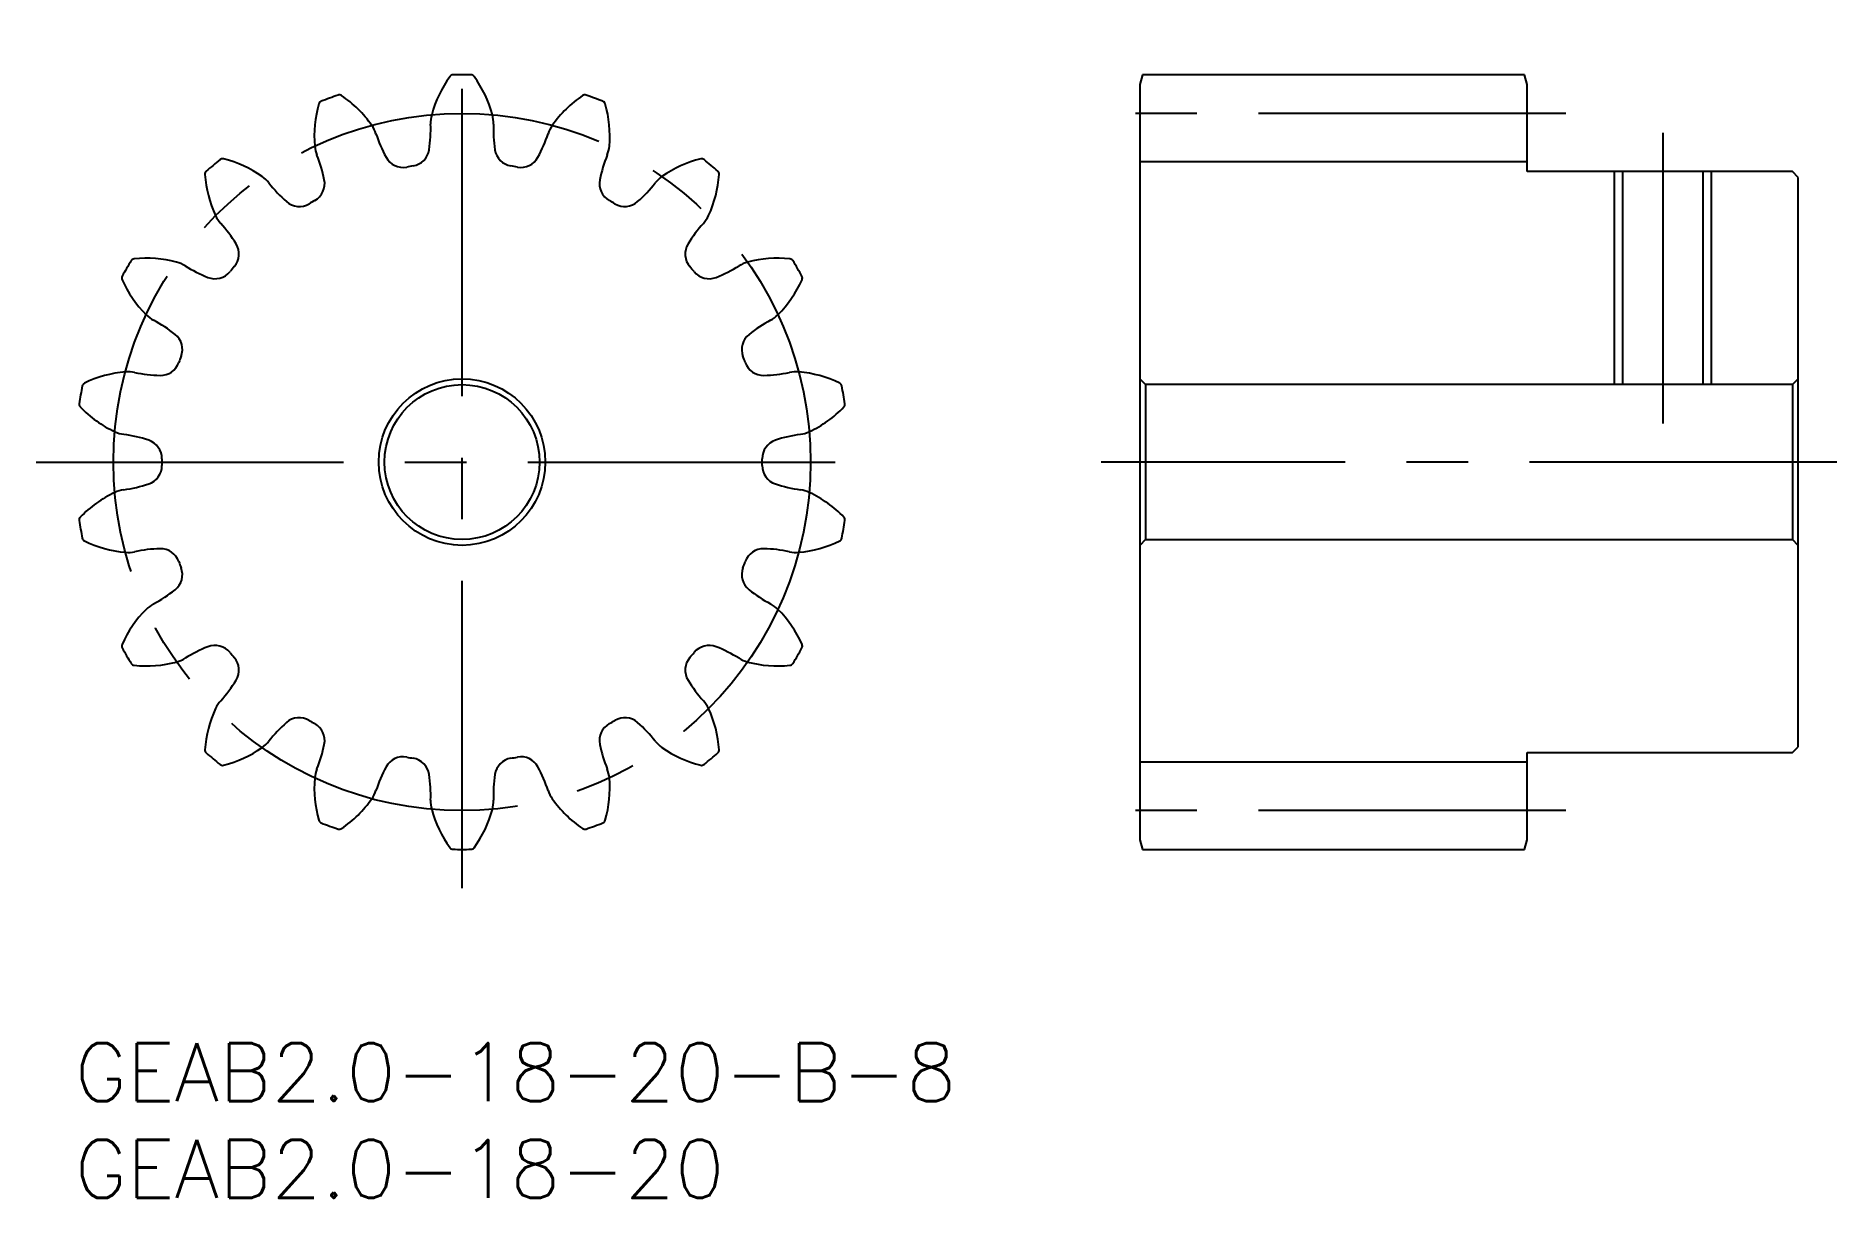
# Model space of a CAD drawing. Extents: x -2 to 91, y -8 to 52.
import ezdxf

# ---------------------------------------------------------------- set-up
doc = ezdxf.new("R2010")
doc.units = 0
doc.header["$LTSCALE"] = 0.5
doc.linetypes.add('CENTER', pattern=[50.8, 31.75, -6.35, 6.35, -6.35])
for name, color, linetype in [('MSM_CENTER', 1, 'CENTER'), ('MSM_CONTINUOUS', 7, 'CONTINUOUS'), ('MSM_NARROW', 5, 'CONTINUOUS'), ('MSM_PART_NUMBER', 7, 'CONTINUOUS')]:
    doc.layers.add(name, color=color, linetype=linetype)
doc.styles.get("Standard").update_dxf_attribs({"font": 'txt.shx', "height": 1, "bigfont": 'bigfont.shx'})

# ---------------------------------------------------------------- blocks, each defined once
blk = doc.blocks.new('*U3')
at = {"layer": 'MSM_PART_NUMBER'}
blk.add_text('GEAB2.0-18-20', height=3, dxfattribs=at).set_placement((0, -8))
blk = doc.blocks.new('*U4')
at = {"layer": 'MSM_PART_NUMBER'}
blk.add_text('GEAB2.0-18-20-B-8', height=3, dxfattribs=at).set_placement((0, -3))

msp = doc.modelspace()

# ---------------------------------------------------------------- linework, layer by layer
at = {"layer": 'MSM_CENTER'}
for p, q in [((20, 8), (20, 52)), ((77, 48), (53, 48)), ((82, 47), (82, 32)), ((-2, 30), (42, 30)), ((91, 30), (53, 30)), ((77, 12), (53, 12))]:
    msp.add_line(p, q, dxfattribs=at)
msp.add_circle((20, 30), 18, dxfattribs=at)
at = {"layer": 'MSM_CONTINUOUS'}
for p, q in [((55.134, 50), (55, 49.5)), ((55, 49.5), (55, 10.5)), ((74.866, 50), (55.134, 50)), ((75, 49.5), (74.866, 50)), ((75, 45), (75, 49.5)), ((75, 45.5), (55, 45.5)), ((88.7, 45), (75, 45)), ((79.933, 45), (79.933, 34)), ((84.067, 45), (84.067, 34)), ((89, 44.7), (88.7, 45)), ((89, 15.3), (89, 44.7)), ((55, 34.3), (55.3, 34)), ((55.3, 34), (55.3, 26)), ((88.7, 34), (55.3, 34)), ((88.7, 34), (89, 34.3)), ((88.7, 34), (88.7, 26)), ((55.3, 26), (55, 25.7)), ((55.3, 26), (88.7, 26)), ((89, 25.7), (88.7, 26)), ((75, 10.5), (75, 15)), ((75, 15), (88.7, 15)), ((88.7, 15), (89, 15.3)), ((75, 14.5), (55, 14.5)), ((55, 10.5), (55.134, 10)), ((74.866, 10), (75, 10.5)), ((55.134, 10), (74.866, 10))]:
    msp.add_line(p, q, dxfattribs=at)
for radius in [4.3, 4]:
    msp.add_circle((20, 30), radius, dxfattribs=at)
for centre, radius, start, end in [((24.227, 46.379), 6, 143.91572, 165), ((19.539, 49.795), 0.2, 91.33276, 143.91573), ((20, 30), 20, 88.66724, 91.33276), ((20.461, 49.795), 0.2, 36.08428, 88.66725), ((15.773, 46.379), 6, 15, 36.08428), ((18.37, 46.836), 6, 163.91572, 185), ((12.797, 48.443), 0.2, 111.33276, 163.91573), ((20, 30), 20, 108.66724, 111.33276), ((13.663, 48.758), 0.2, 56.08426, 108.66725), ((10.426, 43.945), 6, 35, 56.08428), ((29.574, 43.945), 6, 123.91572, 145), ((26.337, 48.758), 0.2, 71.33276, 123.9157), ((20, 30), 20, 68.66724, 71.33276), ((27.203, 48.443), 0.2, 16.08431, 68.66726), ((21.63, 46.836), 6, 355, 16.08428), ((11.181, 47.201), 7.2, 351.4534, 2.01383), ((20, 47.511), 1.624, 164.99998, 182.01381), ((20, 47.511), 1.624, 357.98619, 15.00002), ((28.819, 47.201), 7.2, 177.98617, 188.5466), ((14.011, 46.455), 1.624, 17.98619, 35.00002), ((22.404, 49.18), 7.2, 197.98617, 208.5466), ((17.596, 49.18), 7.2, 331.4534, 342.01383), ((25.989, 46.455), 1.624, 144.99998, 162.01381), ((20, 30), 20, 128.66724, 131.33276), ((7.629, 45.46), 0.2, 76.08431, 128.66725), ((6.234, 39.83), 6, 55, 76.08428), ((14.011, 46.455), 1.624, 184.99998, 202.01381), ((5.83, 43.148), 7.2, 11.4534, 22.01383), ((16.957, 46.217), 1, 208.54659, 280.62581), ((17.312, 46.28), 1, 279.37419, 351.45341), ((22.688, 46.28), 1, 188.54659, 260.62581), ((23.043, 46.217), 1, 259.37419, 331.45341), ((34.17, 43.148), 7.2, 157.98617, 168.5466), ((25.989, 46.455), 1.624, 337.98619, 355.00002), ((33.766, 39.83), 6, 103.91572, 125), ((32.371, 45.46), 0.2, 51.33276, 103.9157), ((20, 30), 20, 48.66724, 51.33276), ((6.923, 44.868), 0.2, 131.33276, 183.91573), ((12.71, 45.264), 6, 183.91572, 205), ((8.744, 43.414), 1.624, 37.98619, 55.00002), ((20, 30), 15.5, 99.37419, 100.62581), ((20, 30), 15.5, 79.37419, 80.62581), ((31.256, 43.414), 1.624, 124.99998, 142.01381), ((27.29, 45.264), 6, 335, 356.08428), ((33.077, 44.868), 0.2, 356.08431, 48.66726), ((15.699, 48.845), 7.2, 217.98617, 228.5466), ((11.907, 44.379), 1, 299.37419, 11.45341), ((28.093, 44.379), 1, 168.5466, 240.62581), ((24.301, 48.845), 7.2, 311.4534, 322.01383), ((11.594, 44.198), 1, 228.54659, 300.62581), ((20, 30), 15.5, 119.37419, 120.62581), ((20, 30), 15.5, 59.37419, 60.62581), ((28.406, 44.198), 1, 239.37419, 311.45341), ((8.744, 43.414), 1.624, 204.99998, 222.01381), ((2.188, 37.508), 7.2, 31.4534, 42.01383), ((37.812, 37.508), 7.2, 137.98617, 148.5466), ((31.256, 43.414), 1.624, 317.98619, 335.00002), ((7.477, 40.743), 1, 319.37419, 31.45341), ((32.523, 40.743), 1, 148.5466, 220.62581), ((20, 30), 20, 148.66724, 151.33276), ((3.088, 40.296), 0.2, 96.08428, 148.66725), ((3.702, 34.529), 6, 75, 96.08428), ((4.835, 38.756), 1.624, 57.98619, 75.00002), ((9.513, 46.238), 7.2, 237.98617, 248.5466), ((20, 30), 15.5, 139.37419, 140.62581), ((20, 30), 15.5, 39.37419, 40.62581), ((30.487, 46.238), 7.2, 291.45341, 302.01383), ((35.165, 38.756), 1.624, 104.99998, 122.01381), ((36.298, 34.529), 6, 83.91572, 105), ((36.912, 40.296), 0.2, 31.33276, 83.9157), ((20, 30), 20, 28.66724, 31.33276), ((2.627, 39.498), 0.2, 151.33276, 203.9157), ((7.929, 41.85), 6, 203.91572, 225), ((7.245, 40.467), 1, 248.5466, 320.62581), ((32.755, 40.467), 1, 219.37419, 291.45341), ((32.071, 41.85), 6, 315, 336.08428), ((37.373, 39.498), 0.2, 336.08431, 28.66726), ((4.835, 38.756), 1.624, 224.99998, 242.01381), ((0.694, 30.963), 7.2, 51.4534, 62.01383), ((39.306, 30.963), 7.2, 117.98617, 128.5466), ((35.165, 38.756), 1.624, 297.98619, 315.00002), ((4.558, 35.812), 1, 339.37419, 51.45341), ((35.442, 35.812), 1, 128.5466, 200.62581), ((20, 30), 15.5, 159.37419, 160.62581), ((20, 30), 15.5, 19.37419, 20.62581), ((3.136, 28.682), 6, 95, 116.08428), ((2.755, 33.041), 1.624, 77.98619, 95.00002), ((4.592, 41.672), 7.2, 257.98617, 268.5466), ((4.434, 35.474), 1, 268.5466, 340.62581), ((35.566, 35.474), 1, 199.37419, 271.45341), ((35.408, 41.672), 7.2, 271.45341, 282.01383), ((37.245, 33.041), 1.624, 84.99998, 102.01381), ((36.864, 28.682), 6, 63.91572, 85), ((20, 30), 20, 168.66724, 171.33276), ((0.586, 33.891), 0.2, 116.08431, 168.66726), ((39.414, 33.891), 0.2, 11.33276, 63.9157), ((20, 30), 20, 8.66724, 11.33276), ((0.426, 32.984), 0.2, 171.33276, 223.9157), ((4.604, 37.007), 6, 223.91572, 245), ((35.396, 37.007), 6, 295, 316.08428), ((39.574, 32.984), 0.2, 316.08431, 8.66726), ((2.755, 33.041), 1.624, 244.99998, 262.01381), ((1.529, 24.302), 7.2, 71.4534, 82.01383), ((3.501, 30.18), 1, 359.37419, 71.45341), ((36.499, 30.18), 1, 108.5466, 180.62581), ((38.471, 24.302), 7.2, 97.98617, 108.5466), ((37.245, 33.041), 1.624, 277.98619, 295.00002), ((3.501, 29.82), 1, 288.5466, 0.62581), ((20, 30), 15.5, 179.37419, 180.62581), ((20, 30), 15.5, 359.37419, 0.62581), ((36.499, 29.82), 1, 179.37419, 251.45341), ((1.529, 35.698), 7.2, 277.98617, 288.5466), ((38.471, 35.698), 7.2, 251.45341, 262.01383), ((4.604, 22.993), 6, 115, 136.08428), ((2.755, 26.959), 1.624, 97.98619, 115.00002), ((37.245, 26.959), 1.624, 64.99998, 82.01381), ((35.396, 22.993), 6, 43.91572, 65), ((0.426, 27.016), 0.2, 136.08428, 188.66725), ((20, 30), 20, 188.66724, 191.33276), ((20, 30), 20, 348.66724, 351.33276), ((39.574, 27.016), 0.2, 351.33276, 43.9157), ((0.586, 26.109), 0.2, 191.33276, 243.9157), ((39.414, 26.109), 0.2, 296.08433, 348.66726), ((3.136, 31.318), 6, 243.91572, 265), ((2.755, 26.959), 1.624, 264.99998, 282.01381), ((4.592, 18.328), 7.2, 91.4534, 102.01383), ((4.434, 24.526), 1, 19.37419, 91.45341), ((35.566, 24.526), 1, 88.5466, 160.62581), ((35.408, 18.328), 7.2, 77.98617, 88.5466), ((37.245, 26.959), 1.624, 257.98619, 275.00002), ((36.864, 31.318), 6, 275, 296.08429), ((4.558, 24.188), 1, 308.5466, 20.62581), ((20, 30), 15.5, 199.37419, 200.62581), ((35.442, 24.188), 1, 159.37419, 231.45341), ((20, 30), 15.5, 339.37419, 340.62581), ((0.694, 29.037), 7.2, 297.98617, 308.5466), ((39.306, 29.037), 7.2, 231.45341, 242.01383), ((7.929, 18.15), 6, 135, 156.08428), ((4.835, 21.244), 1.624, 117.98619, 135.00002), ((35.165, 21.244), 1.624, 44.99998, 62.01381), ((32.071, 18.15), 6, 23.91572, 45), ((2.627, 20.502), 0.2, 156.08428, 208.66725), ((9.513, 13.762), 7.2, 111.4534, 122.01383), ((7.245, 19.533), 1, 39.37419, 111.45341), ((32.755, 19.533), 1, 68.5466, 140.62581), ((30.487, 13.762), 7.2, 57.98617, 68.5466), ((37.373, 20.502), 0.2, 331.33276, 23.9157), ((20, 30), 20, 208.66724, 211.33276), ((3.088, 19.704), 0.2, 211.33276, 263.9157), ((3.702, 25.471), 6, 263.91572, 285), ((4.835, 21.244), 1.624, 284.99998, 302.01381), ((20, 30), 15.5, 219.37419, 220.62581), ((7.477, 19.257), 1, 328.5466, 40.62581), ((32.523, 19.257), 1, 139.37419, 211.45341), ((20, 30), 15.5, 319.37419, 320.62581), ((35.165, 21.244), 1.624, 237.98619, 255.00002), ((36.298, 25.471), 6, 255, 276.08428), ((36.912, 19.704), 0.2, 276.08431, 328.66726), ((20, 30), 20, 328.66724, 331.33276), ((2.188, 22.492), 7.2, 317.98617, 328.5466), ((37.812, 22.492), 7.2, 211.4534, 222.01383), ((8.744, 16.586), 1.624, 137.98619, 155.00002), ((31.256, 16.586), 1.624, 24.99998, 42.01381), ((12.71, 14.736), 6, 155, 176.08428), ((11.594, 15.802), 1, 59.37419, 131.45341), ((28.406, 15.802), 1, 48.5466, 120.62581), ((27.29, 14.736), 6, 3.91572, 25), ((15.699, 11.155), 7.2, 131.4534, 142.01383), ((20, 30), 15.5, 239.37419, 240.62581), ((11.907, 15.621), 1, 348.5466, 60.62581), ((28.093, 15.621), 1, 119.37419, 191.45341), ((20, 30), 15.5, 299.37419, 300.62581), ((24.301, 11.155), 7.2, 37.98617, 48.5466), ((6.923, 15.132), 0.2, 176.08428, 228.66726), ((20, 30), 20, 228.66724, 231.33276), ((6.234, 20.17), 6, 283.91572, 305), ((8.744, 16.586), 1.624, 304.99998, 322.01381), ((5.83, 16.852), 7.2, 337.98617, 348.5466), ((34.17, 16.852), 7.2, 191.4534, 202.01383), ((31.256, 16.586), 1.624, 217.98619, 235.00002), ((33.766, 20.17), 6, 235, 256.08428), ((20, 30), 20, 308.66724, 311.33276), ((33.077, 15.132), 0.2, 311.33276, 3.9157), ((7.629, 14.54), 0.2, 231.33276, 283.9157), ((14.011, 13.545), 1.624, 157.98619, 175.00002), ((22.404, 10.82), 7.2, 151.4534, 162.01383), ((16.957, 13.783), 1, 79.37419, 151.45341), ((20, 30), 15.5, 259.37419, 260.62581), ((17.312, 13.72), 1, 8.5466, 80.62581), ((22.688, 13.72), 1, 99.37419, 171.45341), ((20, 30), 15.5, 279.37419, 280.62581), ((23.043, 13.783), 1, 28.54659, 100.62581), ((17.596, 10.82), 7.2, 17.98617, 28.5466), ((25.989, 13.545), 1.624, 4.99998, 22.01381), ((32.371, 14.54), 0.2, 256.08431, 308.66726), ((18.37, 13.164), 6, 175, 196.08428), ((14.011, 13.545), 1.624, 324.99998, 342.01381), ((11.181, 12.799), 7.2, 357.98617, 8.5466), ((28.819, 12.799), 7.2, 171.4534, 182.01383), ((25.989, 13.545), 1.624, 197.98619, 215.00002), ((21.63, 13.164), 6, 343.91572, 5), ((10.426, 16.055), 6, 303.91572, 325), ((20, 12.489), 1.624, 177.98619, 195.00002), ((20, 12.489), 1.624, 344.99998, 2.01381), ((29.574, 16.055), 6, 215, 236.08428), ((12.797, 11.557), 0.2, 196.08431, 248.66726), ((20, 30), 20, 248.66724, 251.33276), ((24.227, 13.621), 6, 195, 216.08428), ((15.773, 13.621), 6, 323.91572, 345), ((20, 30), 20, 288.66724, 291.33276), ((27.203, 11.557), 0.2, 291.33276, 343.9157), ((13.663, 11.242), 0.2, 251.33276, 303.9157), ((26.337, 11.242), 0.2, 236.08431, 288.66726), ((19.539, 10.205), 0.2, 216.08426, 268.66726), ((20, 30), 20, 268.66724, 271.33276), ((20.461, 10.205), 0.2, 271.33276, 323.91573)]:
    msp.add_arc(centre, radius, start, end, dxfattribs=at)
at = {"layer": 'MSM_NARROW'}
for p, q in [((79.5, 45), (79.5, 34)), ((84.5, 45), (84.5, 34))]:
    msp.add_line(p, q, dxfattribs=at)

# ---------------------------------------------------------------- block references
at = {"layer": 'MSM_CONTINUOUS'}
for name in ['*U4', '*U3']:
    msp.add_blockref(name, (0, 0), dxfattribs=at)

doc.saveas('drawing.dxf')
